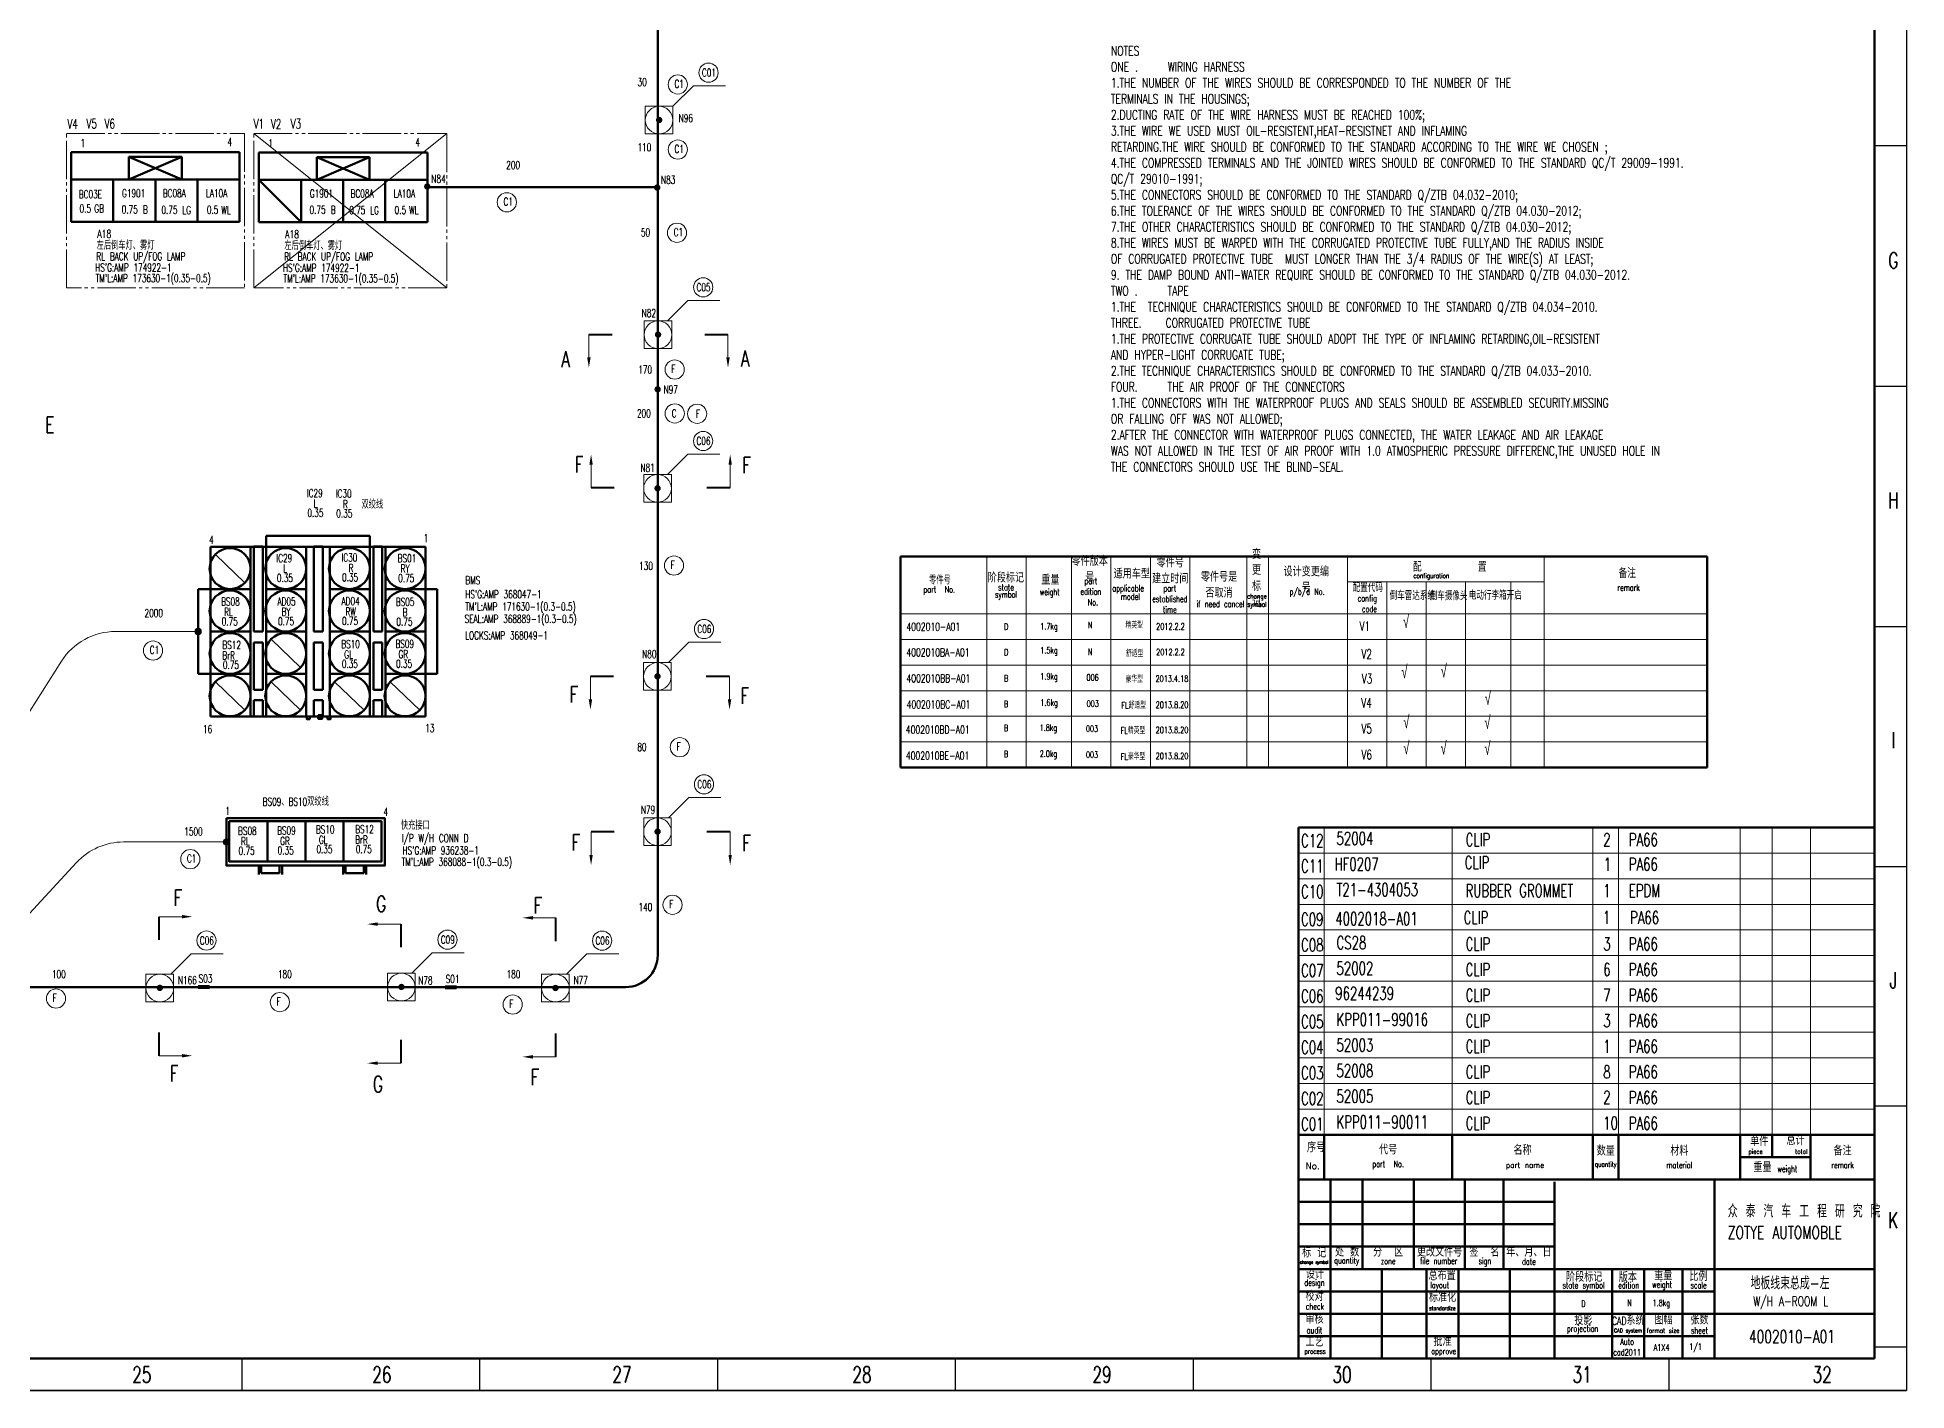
# Model space of a CAD drawing. Header units: millimetres. Extents: x 1671 to 4049, y 27 to 868.
# Drawn here: x 3465 to 4049, y 27 to 450 of the extents above; entities that cross this region are included whole.
import ezdxf
from ezdxf.enums import TextEntityAlignment as Align

# ---------------------------------------------------------------- set-up
doc = ezdxf.new("R2010")
doc.units = ezdxf.units.MM
doc.linetypes.add('PHANTOM', pattern=[17, 12, -1, 1, -1, 1, -1])
for name, color, linetype, lineweight in [('0Filament', 7, 'Continuous', 20), ('1CENTER', 1, 'Continuous', 20), ('2FRAME', 2, 'Continuous', 70), ('4CONTOUR', 4, 'Continuous', 50), ('5PHANTOM', 6, 'PHANTOM', 20)]:
    doc.layers.add(name, color=color, linetype=linetype, lineweight=lineweight)
doc.layers.add('2FRAM', color=2, linetype='Continuous')
doc.styles.add('HZ', font='TXT', dxfattribs={"width": 0.7, "height": 4, "bigfont": 'HZTXT'})
doc.styles.add('样式 1', font='txt.shx', dxfattribs={"width": 0.7})

msp = doc.modelspace()

# ---------------------------------------------------------------- hatches: boundary and pattern name
at = {"layer": '0Filament'}
h = msp.add_hatch(color=256, dxfattribs=at)
edge = h.paths.add_edge_path()
edge.add_arc((3659.064, 423.752), 1, 90, 450)
h = msp.add_hatch(color=256, dxfattribs=at)
edge = h.paths.add_edge_path()
edge.add_arc((3586.607, 402.958), 1, 0, 360)
h = msp.add_hatch(color=256, dxfattribs=at)
edge = h.paths.add_edge_path()
edge.add_arc((3658.45, 402.633), 1, 0, 360)
h = msp.add_hatch(color=256, dxfattribs=at)
edge = h.paths.add_edge_path()
edge.add_arc((3658.721, 356.668), 1, 90, 450)
h = msp.add_hatch(color=256, dxfattribs=at)
edge = h.paths.add_edge_path()
edge.add_arc((3658.58, 339.564), 1, 90, 450)
h = msp.add_hatch(color=256, dxfattribs=at)
edge = h.paths.add_edge_path()
edge.add_arc((3658.561, 308.645), 1, 90, 450)
h = msp.add_hatch(color=256, dxfattribs=at)
edge = h.paths.add_edge_path()
edge.add_arc((3515.017, 263.87), 1, 0, 360)
h = msp.add_hatch(color=256, dxfattribs=at)
edge = h.paths.add_edge_path()
edge.add_arc((3658.535, 249.855), 1, 90, 450)
h = msp.add_hatch(color=256, dxfattribs=at)
edge = h.paths.add_edge_path()
edge.add_arc((3523.869, 198.087), 1, 0, 360)
h = msp.add_hatch(color=256, dxfattribs=at)
edge = h.paths.add_edge_path()
edge.add_arc((3658.559, 201.315), 1, 90, 450)
h = msp.add_hatch(color=256, dxfattribs=at)
edge = h.paths.add_edge_path()
edge.add_arc((3503.063, 152.482), 1, 90, 450)
for points in [[(3514.947, 153.428), (3518.636, 153.428), (3518.636, 152.119), (3514.947, 152.119)], [(3592.152, 153.297), (3595.841, 153.297), (3595.841, 151.989), (3592.152, 151.989)]]:
    msp.add_hatch(color=256, dxfattribs=at).paths.add_polyline_path(points)
h = msp.add_hatch(color=256, dxfattribs=at)
edge = h.paths.add_edge_path()
edge.add_arc((3578.549, 152.762), 1, 90, 450)
h = msp.add_hatch(color=256, dxfattribs=at)
edge = h.paths.add_edge_path()
edge.add_arc((3626.675, 152.448), 1, 90, 450)

# ---------------------------------------------------------------- linework, layer by layer
for p, q in [((4048.815, 867.589), (4048.815, 26.589)), ((4038.823, 415.794), (4048.725, 415.794)), ((4038.797, 340.552), (4048.781, 340.552)), ((4038.823, 265.413), (4048.725, 265.413)), ((4038.824, 190.384), (4048.727, 190.384)), ((4038.823, 115.571), (4048.725, 115.571)), ((3528.627, 36.589), (3528.627, 26.589)), ((3602.94, 36.589), (3602.94, 26.589)), ((3677.252, 36.589), (3677.252, 26.589)), ((3751.565, 36.589), (3751.565, 26.589)), ((3825.877, 36.589), (3825.877, 26.589)), ((3900.19, 36.589), (3900.19, 26.589)), ((3974.502, 36.589), (3974.502, 26.589)), ((4038.815, 40.329), (4048.799, 40.329)), ((1670.815, 26.589), (4048.815, 26.589)), ((4048.815, 26.589), (2859.815, 26.589))]:
    msp.add_line(p, q)
for p, q in [((3663.37, 428.031), (3669.755, 434.416)), ((3669.755, 434.416), (3679.755, 434.416)), ((3654.73, 419.391), (3654.73, 428.031)), ((3654.73, 428.031), (3663.37, 428.031)), ((3663.37, 428.031), (3663.37, 419.391)), ((3663.37, 419.391), (3654.73, 419.391)), ((3661.685, 360.947), (3668.07, 367.331)), ((3668.07, 367.331), (3678.07, 367.331)), ((3637.102, 349.567), (3637.102, 356.722)), ((3654.387, 352.307), (3654.387, 360.947)), ((3654.387, 360.947), (3663.027, 360.947)), ((3663.027, 360.947), (3663.027, 352.307)), ((3680.566, 349.567), (3680.566, 356.722)), ((3663.027, 352.307), (3654.387, 352.307)), ((3637.793, 315.979), (3637.793, 308.824)), ((3661.67, 312.924), (3668.054, 319.308)), ((3668.054, 319.308), (3678.054, 319.308)), ((3681.256, 315.979), (3681.256, 308.824)), ((3654.227, 304.284), (3654.227, 312.924)), ((3654.227, 312.924), (3662.867, 312.924)), ((3662.867, 312.924), (3662.867, 304.284)), ((3662.867, 304.284), (3654.227, 304.284)), ((3761.443, 287.361), (3761.443, 221.363)), ((3773.74, 287.361), (3773.74, 221.363)), ((3787.936, 287.361), (3787.936, 221.363)), ((3800.234, 287.361), (3800.234, 221.363)), ((3812.531, 287.361), (3812.531, 221.363)), ((3824.828, 287.361), (3824.828, 221.363)), ((3842.654, 287.361), (3842.654, 221.363)), ((3849.423, 287.361), (3849.423, 221.363)), ((3874.138, 287.361), (3874.138, 221.363)), ((3935.566, 287.361), (3935.566, 221.363)), ((3874.138, 279.361), (3935.566, 279.361)), ((3886.376, 279.361), (3886.376, 221.363)), ((3898.674, 279.361), (3898.674, 221.363)), ((3910.971, 279.361), (3910.971, 221.363)), ((3925.124, 279.361), (3925.124, 221.363)), ((3734.428, 269.361), (3986.468, 269.361)), ((3661.931, 254.134), (3668.316, 260.518)), ((3668.316, 260.518), (3678.316, 260.518)), ((3734.428, 261.362), (3986.468, 261.362)), ((3654.201, 245.494), (3654.201, 254.134)), ((3654.201, 254.134), (3662.841, 254.134)), ((3662.841, 254.134), (3662.841, 245.494)), ((3734.428, 253.363), (3986.468, 253.363)), ((3637.591, 242.696), (3637.591, 249.85)), ((3662.841, 245.494), (3654.201, 245.494)), ((3681.055, 242.696), (3681.055, 249.85)), ((3734.428, 245.363), (3986.468, 245.363)), ((3734.428, 237.363), (3986.468, 237.363)), ((3734.428, 229.363), (3986.468, 229.363)), ((3661.95, 205.594), (3668.335, 211.978)), ((3668.335, 211.978), (3678.335, 211.978)), ((3654.225, 196.954), (3654.225, 205.594)), ((3654.225, 205.594), (3662.865, 205.594)), ((3662.865, 205.594), (3662.865, 196.954)), ((3637.788, 194.057), (3637.788, 201.212)), ((3681.251, 194.057), (3681.251, 201.212)), ((3866.815, 106.589), (3866.815, 202.589)), ((3906.815, 106.589), (3906.815, 202.589)), ((3950.815, 106.589), (3950.815, 202.589)), ((3958.815, 106.589), (3958.815, 202.589)), ((3996.815, 106.589), (3996.815, 202.589)), ((4006.815, 106.589), (4006.815, 202.589)), ((4018.815, 106.589), (4018.815, 202.589)), ((3662.865, 196.954), (3654.225, 196.954)), ((3858.815, 194.589), (4038.815, 194.589)), ((3858.815, 186.589), (4038.815, 186.589)), ((3858.815, 178.589), (4038.815, 178.589)), ((3509.962, 174.731), (3502.807, 174.731)), ((3571.16, 172.407), (3578.315, 172.407)), ((3619.636, 174.378), (3626.791, 174.378)), ((3858.815, 170.589), (4038.815, 170.589)), ((3506.496, 156.76), (3512.88, 163.145)), ((3512.88, 163.145), (3522.88, 163.145)), ((3581.786, 157.041), (3588.171, 163.426)), ((3588.171, 163.426), (3598.171, 163.426)), ((3630.108, 156.727), (3636.492, 163.111)), ((3636.492, 163.111), (3646.492, 163.111)), ((3858.815, 162.589), (4038.815, 162.589)), ((3498.729, 148.12), (3498.729, 156.76)), ((3498.729, 156.76), (3507.369, 156.76)), ((3507.369, 156.76), (3507.369, 148.12)), ((3574.216, 148.401), (3574.216, 157.041)), ((3574.216, 157.041), (3582.856, 157.041)), ((3582.856, 157.041), (3582.856, 148.401)), ((3622.341, 148.087), (3622.341, 156.727)), ((3622.341, 156.727), (3630.981, 156.727)), ((3630.981, 156.727), (3630.981, 148.087)), ((3858.815, 154.589), (4038.815, 154.589)), ((3507.369, 148.12), (3498.729, 148.12)), ((3582.856, 148.401), (3574.216, 148.401)), ((3630.981, 148.087), (3622.341, 148.087)), ((3858.815, 146.589), (4038.815, 146.589)), ((3858.815, 138.589), (4038.815, 138.589)), ((3509.962, 131.267), (3502.807, 131.267)), ((3571.16, 128.943), (3578.315, 128.943)), ((3619.636, 130.914), (3626.791, 130.914)), ((3858.815, 130.589), (4038.815, 130.589)), ((3858.815, 122.589), (4038.815, 122.589)), ((3858.815, 114.589), (4038.815, 114.589))]:
    msp.add_line(p, q, dxfattribs=at)
at = {"layer": '0Filament', "lineweight": 40}
for p, q in [((3637.102, 356.722), (3644.356, 356.722)), ((3673.312, 356.722), (3680.566, 356.722)), ((3645.047, 308.824), (3637.793, 308.824)), ((3681.256, 308.824), (3674.003, 308.824)), ((3644.845, 249.85), (3637.591, 249.85)), ((3681.055, 249.85), (3673.801, 249.85)), ((3645.042, 201.212), (3637.788, 201.212)), ((3681.251, 201.212), (3673.998, 201.212)), ((3502.807, 167.477), (3502.807, 174.731)), ((3578.315, 172.407), (3578.315, 165.153)), ((3626.791, 167.124), (3626.791, 174.378)), ((3502.807, 131.267), (3502.807, 138.521)), ((3578.315, 136.197), (3578.315, 128.943)), ((3626.791, 130.914), (3626.791, 138.168))]:
    msp.add_line(p, q, dxfattribs=at)
at = {"layer": '0Filament'}
for centre, radius in [((3674.502, 438.535), 3), ((3664.876, 434.85), 3), ((3659.05, 423.711), 4.32), ((3664.876, 414.506), 3), ((3611.466, 398.035), 3), ((3664.633, 388.496), 3), ((3672.818, 371.45), 3), ((3658.707, 356.627), 4.32), ((3663.922, 345.756), 3), ((3663.93, 332.036), 3), ((3670.921, 331.929), 3), ((3672.802, 323.427), 3), ((3658.547, 308.604), 4.32), ((3663.693, 284.481), 3), ((3515.017, 263.87), 1), ((3515.017, 263.87), 1), ((3673.064, 264.637), 3), ((3500.936, 257.903), 3), ((3658.521, 249.814), 4.32), ((3665.51, 227.701), 3), ((3673.083, 216.097), 3), ((3658.545, 201.274), 4.32), ((3523.869, 198.087), 1), ((3523.869, 198.087), 1), ((3512.564, 192.709), 3), ((3663.256, 178.438), 3), ((3517.628, 167.264), 3), ((3592.919, 167.545), 3), ((3641.24, 167.23), 3), ((3470.608, 149.153), 3), ((3503.049, 152.44), 4.32), ((3578.536, 152.721), 4.32), ((3626.661, 152.407), 4.32), ((3540.554, 148.025), 3), ((3613.309, 147.263), 3)]:
    msp.add_circle(centre, radius, dxfattribs=at)
for points in [[(3636.563, 349.567), (3637.642, 349.567), (3637.102, 346.33)], [(3680.026, 349.567), (3681.105, 349.567), (3680.566, 346.33)], [(3638.332, 315.979), (3637.253, 315.979), (3637.793, 319.216)], [(3681.796, 315.979), (3680.717, 315.979), (3681.256, 319.216)], [(3638.131, 242.696), (3637.052, 242.696), (3637.591, 239.459)], [(3681.594, 242.696), (3680.515, 242.696), (3681.055, 239.459)], [(3638.328, 194.057), (3637.248, 194.057), (3637.788, 190.82)], [(3681.791, 194.057), (3680.712, 194.057), (3681.251, 190.82)], [(3509.962, 174.191), (3509.962, 175.27), (3513.199, 174.731)], [(3571.16, 172.946), (3571.16, 171.867), (3567.923, 172.407)], [(3619.636, 173.838), (3619.636, 174.917), (3616.399, 174.378)], [(3509.962, 130.728), (3509.962, 131.807), (3513.199, 131.267)], [(3571.16, 129.483), (3571.16, 128.404), (3567.923, 128.943)], [(3619.636, 130.375), (3619.636, 131.454), (3616.399, 130.914)]]:
    msp.add_solid(points, dxfattribs=at)
at = {"layer": '2FRAM', "lineweight": 70}
msp.add_line((4038.815, 857.589), (4038.815, 36.589), dxfattribs=at)
at = {"layer": '2FRAM', "color": 2, "linetype": 'ByBlock', "lineweight": 50}
for p, q in [((3858.815, 106.589), (4038.815, 106.589)), ((3858.815, 92.589), (3858.815, 106.589)), ((3996.815, 99.589), (4018.815, 99.589)), ((3868.815, 92.589), (3868.815, 64.589)), ((3878.815, 92.589), (3878.815, 64.589)), ((3894.815, 92.589), (3894.815, 64.589)), ((3910.815, 92.589), (3910.815, 64.589)), ((3922.815, 92.589), (3922.815, 64.589)), ((3938.815, 91.831), (3938.815, 36.589)), ((3988.815, 92.589), (3988.815, 36.589)), ((3858.815, 85.589), (3938.815, 85.589)), ((3858.815, 78.589), (3938.815, 78.589)), ((3858.815, 71.589), (3938.815, 71.589)), ((3858.815, 64.589), (3988.815, 64.589)), ((3868.815, 64.589), (3868.815, 36.589)), ((3884.815, 64.589), (3884.815, 36.589)), ((3898.815, 64.589), (3898.815, 36.589)), ((3908.815, 64.589), (3908.815, 36.589)), ((3924.815, 64.589), (3924.815, 36.589)), ((3956.815, 36.589), (3956.815, 64.589)), ((3978.815, 64.589), (3978.815, 36.589)), ((3988.815, 64.589), (4038.815, 64.589)), ((3858.815, 57.589), (3938.815, 57.589)), ((3858.815, 50.589), (3938.815, 50.589)), ((3858.815, 43.589), (3938.815, 43.589)), ((4038.815, 36.589), (1695.815, 36.589))]:
    msp.add_line(p, q, dxfattribs=at)
at = {"layer": '2FRAM'}
msp.add_line((4038.815, 92.589), (3858.815, 92.589), dxfattribs=at)
at = {"layer": '2FRAM', "color": 2, "linetype": 'ByBlock', "lineweight": 70}
for p, q in [((4038.815, 92.589), (3858.815, 92.589)), ((3858.815, 92.589), (3858.815, 36.589))]:
    msp.add_line(p, q, dxfattribs=at)
at = {"layer": '2FRAM', "linetype": 'ByBlock', "lineweight": 50}
for p, q in [((3966.815, 64.589), (3966.815, 36.589)), ((3938.815, 57.589), (3988.815, 57.589)), ((3938.815, 50.589), (4038.815, 50.589)), ((3938.815, 43.589), (3988.815, 43.589))]:
    msp.add_line(p, q, dxfattribs=at)
at = {"layer": '2FRAME'}
for p, q in [((3734.428, 287.361), (3734.428, 221.363)), ((3734.428, 287.361), (3986.468, 287.361)), ((3986.468, 287.361), (3986.468, 221.363)), ((3734.428, 221.363), (3986.468, 221.363)), ((3858.815, 202.589), (3858.815, 127.589)), ((3858.815, 202.589), (4038.815, 202.589)), ((3858.815, 120.589), (3858.815, 127.589)), ((3858.815, 92.589), (3858.815, 120.589)), ((3858.815, 120.589), (3858.815, 113.589)), ((3858.815, 106.589), (3858.815, 113.589)), ((3866.815, 106.589), (3866.815, 92.589)), ((3906.815, 92.589), (3906.815, 106.589)), ((3950.815, 92.589), (3950.815, 106.589)), ((3958.815, 92.589), (3958.815, 106.589)), ((3996.815, 92.589), (3996.815, 106.589)), ((4006.815, 99.589), (4006.815, 106.589)), ((4018.815, 92.589), (4018.815, 106.589))]:
    msp.add_line(p, q, dxfattribs=at)
at = {"layer": '4CONTOUR'}
for p, q in [((3658.605, 162.713), (3658.605, 778.28)), ((3475.347, 391.956), (3475.347, 413.669)), ((3527.963, 413.669), (3475.347, 413.669)), ((3509.914, 412.264), (3493.396, 405.11)), ((3493.396, 412.264), (3509.914, 405.11)), ((3493.396, 405.11), (3493.396, 412.264)), ((3493.396, 412.264), (3493.396, 405.11)), ((3509.914, 412.264), (3493.396, 412.264)), ((3509.914, 405.11), (3509.914, 412.264)), ((3527.963, 391.956), (3527.963, 413.669)), ((3534.023, 391.863), (3534.023, 413.576)), ((3586.639, 413.576), (3534.023, 413.576)), ((3568.589, 412.171), (3552.072, 405.017)), ((3552.072, 412.171), (3568.589, 405.017)), ((3552.072, 405.017), (3552.072, 412.171)), ((3552.072, 412.171), (3552.072, 405.017)), ((3568.589, 412.171), (3552.072, 412.171)), ((3568.589, 405.017), (3568.589, 412.171)), ((3586.639, 391.863), (3586.639, 413.576)), ((3488.501, 405.11), (3475.347, 405.11)), ((3488.501, 391.956), (3488.501, 405.11)), ((3501.655, 405.11), (3488.501, 405.11)), ((3488.501, 391.956), (3488.501, 405.11)), ((3493.396, 405.11), (3509.914, 405.11)), ((3501.655, 391.956), (3501.655, 405.11)), ((3514.809, 405.11), (3501.655, 405.11)), ((3501.655, 391.956), (3501.655, 405.11)), ((3514.809, 391.956), (3514.809, 405.11)), ((3527.963, 405.11), (3514.809, 405.11)), ((3514.809, 391.956), (3514.809, 405.11)), ((3547.177, 405.017), (3534.023, 405.017)), ((3534.023, 405.017), (3547.177, 391.863)), ((3547.177, 391.863), (3547.177, 405.017)), ((3560.331, 405.017), (3547.177, 405.017)), ((3547.177, 391.863), (3547.177, 405.017)), ((3552.072, 405.017), (3568.589, 405.017)), ((3560.331, 391.863), (3560.331, 405.017)), ((3573.485, 405.017), (3560.331, 405.017)), ((3560.331, 391.863), (3560.331, 405.017)), ((3573.485, 391.863), (3573.485, 405.017)), ((3586.639, 405.017), (3573.485, 405.017)), ((3573.485, 391.863), (3573.485, 405.017)), ((3658.605, 402.719), (3586.639, 402.719)), ((3488.501, 391.956), (3475.347, 391.956)), ((3501.655, 391.956), (3488.501, 391.956)), ((3514.809, 391.956), (3501.655, 391.956)), ((3527.963, 391.956), (3514.809, 391.956)), ((3547.177, 391.863), (3534.023, 391.863)), ((3560.331, 391.863), (3547.177, 391.863)), ((3573.485, 391.863), (3560.331, 391.863)), ((3586.639, 391.863), (3573.485, 391.863)), ((3536.278, 293.772), (3568.679, 293.772)), ((3536.278, 290.371), (3536.278, 293.772)), ((3568.679, 293.772), (3568.679, 290.371)), ((3518.92, 290.371), (3531.4, 290.371)), ((3518.92, 237.331), (3518.92, 290.371)), ((3518.92, 290.371), (3586.057, 290.371)), ((3531.4, 290.371), (3531.4, 237.331)), ((3532.456, 290.405), (3532.456, 263.847)), ((3535.186, 290.405), (3532.456, 290.405)), ((3535.186, 263.847), (3535.186, 290.405)), ((3536.311, 290.371), (3548.791, 290.371)), ((3536.311, 237.331), (3536.311, 290.371)), ((3548.791, 290.371), (3548.791, 237.331)), ((3551.205, 290.405), (3551.205, 263.847)), ((3553.935, 290.405), (3551.205, 290.405)), ((3553.935, 263.847), (3553.935, 290.405)), ((3556.186, 290.371), (3568.666, 290.371)), ((3556.186, 237.331), (3556.186, 290.371)), ((3568.666, 290.371), (3568.666, 237.331)), ((3569.772, 290.405), (3569.772, 263.847)), ((3572.502, 290.405), (3569.772, 290.405)), ((3572.502, 263.847), (3572.502, 290.405)), ((3573.577, 290.371), (3586.057, 290.371)), ((3573.577, 237.331), (3573.577, 290.371)), ((3586.057, 290.371), (3586.057, 237.331)), ((3515.017, 277.149), (3515.017, 250.591)), ((3518.92, 277.149), (3515.017, 277.149)), ((3518.92, 277.111), (3531.4, 277.111)), ((3536.311, 277.111), (3548.791, 277.111)), ((3556.186, 277.111), (3568.666, 277.111)), ((3573.577, 277.111), (3586.057, 277.111)), ((3586.057, 277.149), (3589.733, 277.149)), ((3589.733, 277.149), (3589.733, 250.591)), ((3518.92, 263.851), (3531.4, 263.851)), ((3532.456, 263.847), (3535.186, 263.847)), ((3536.311, 263.851), (3548.791, 263.851)), ((3551.205, 263.847), (3553.935, 263.847)), ((3556.186, 263.851), (3568.666, 263.851)), ((3569.772, 263.847), (3572.502, 263.847)), ((3573.577, 263.851), (3586.057, 263.851)), ((3532.456, 260.391), (3535.186, 260.391)), ((3532.456, 260.391), (3532.456, 245.657)), ((3535.186, 245.657), (3535.186, 260.391)), ((3551.205, 260.391), (3551.205, 245.657)), ((3551.205, 260.391), (3553.935, 260.391)), ((3553.935, 245.657), (3553.935, 260.391)), ((3569.772, 260.391), (3572.502, 260.391)), ((3569.772, 260.391), (3569.772, 245.657)), ((3572.502, 245.657), (3572.502, 260.391)), ((3515.017, 250.591), (3518.92, 250.591)), ((3518.92, 250.591), (3531.4, 250.591)), ((3532.456, 245.657), (3535.186, 245.657)), ((3536.311, 250.591), (3548.791, 250.591)), ((3551.205, 245.657), (3553.935, 245.657)), ((3556.186, 250.591), (3568.666, 250.591)), ((3569.772, 245.657), (3572.502, 245.657)), ((3573.577, 250.591), (3586.057, 250.591)), ((3589.733, 250.591), (3586.057, 250.591)), ((3535.186, 242.382), (3532.456, 242.382)), ((3532.456, 242.382), (3532.456, 237.289)), ((3535.186, 237.289), (3535.186, 242.382)), ((3551.205, 242.382), (3551.205, 237.289)), ((3553.935, 242.382), (3551.205, 242.382)), ((3553.935, 237.289), (3553.935, 242.382)), ((3572.502, 242.382), (3569.772, 242.382)), ((3569.772, 242.382), (3569.772, 237.289)), ((3572.502, 237.289), (3572.502, 242.382)), ((3531.4, 237.331), (3518.92, 237.331)), ((3518.92, 237.331), (3586.057, 237.331)), ((3532.456, 237.289), (3535.186, 237.289)), ((3548.791, 237.331), (3536.311, 237.331)), ((3568.666, 237.331), (3556.186, 237.331)), ((3569.772, 237.289), (3572.502, 237.289)), ((3586.057, 237.331), (3573.577, 237.331)), ((3536.649, 204.569), (3536.649, 191.959)), ((3560.415, 204.569), (3560.415, 191.959)), ((3534.029, 187.892), (3534.029, 190.685)), ((3534.73, 190.656), (3534.73, 188.325)), ((3534.73, 188.325), (3540.485, 188.325)), ((3540.485, 188.325), (3540.485, 190.724)), ((3541.256, 190.685), (3541.256, 187.892)), ((3560.341, 187.892), (3560.341, 190.685)), ((3561.041, 190.656), (3561.041, 188.325)), ((3561.041, 188.325), (3566.796, 188.325)), ((3566.796, 188.325), (3566.796, 190.724)), ((3567.567, 190.685), (3567.567, 187.892)), ((2521.255, 152.713), (3648.605, 152.713))]:
    msp.add_line(p, q, dxfattribs=at)
for points in [[(3548.96, 237.337), (3549.914, 237.337), (3549.914, 236.476), (3548.96, 236.476)], [(3552.542, 237.678), (3553.824, 237.678), (3553.824, 236.947), (3552.542, 236.947)], [(3552.542, 237.321), (3553.824, 237.321), (3553.824, 236.59), (3552.542, 236.59)], [(3555.465, 237.337), (3556.419, 237.337), (3556.419, 236.476), (3555.465, 236.476)], [(3523.869, 205.477), (3573.367, 205.477), (3573.367, 190.696), (3523.869, 190.696)], [(3524.766, 204.569), (3548.532, 204.569), (3548.532, 191.959), (3524.766, 191.959)], [(3548.532, 204.569), (3572.298, 204.569), (3572.298, 191.959), (3548.532, 191.959)]]:
    msp.add_lwpolyline(points, close=True, dxfattribs=at)
for centre in [(3525.013, 283.527), (3542.404, 283.527), (3562.279, 283.527), (3579.67, 283.527), (3525.013, 270.267), (3542.404, 270.267), (3562.279, 270.267), (3579.67, 270.267), (3525.013, 257.007), (3542.404, 257.007), (3562.279, 257.007), (3579.67, 257.007), (3525.013, 243.747), (3542.404, 243.747), (3562.279, 243.747), (3579.67, 243.747)]:
    msp.add_circle(centre, 6.392, dxfattribs=at)
msp.add_arc((3648.605, 162.713), 10, 270, 0, dxfattribs=at)
at = {"layer": '5PHANTOM', "color": 1, "linetype": 'ByBlock'}
for p, q in [((3532.42, 419.478), (3592.694, 371.276)), ((3532.42, 371.276), (3592.694, 419.478))]:
    msp.add_line(p, q, dxfattribs=at)
at = {"layer": '5PHANTOM', "color": 4, "linetype": 'ByBlock'}
for p, q in [((3520.405, 287.957), (3529.621, 279.097)), ((3489.22, 263.87), (3515.017, 263.87)), ((3537.795, 261.437), (3547.012, 252.577)), ((3441.027, 205.274), (3472.335, 254.589)), ((3520.405, 248.177), (3529.621, 239.317)), ((3537.795, 248.177), (3547.012, 239.317)), ((3557.67, 248.177), (3566.887, 239.317)), ((3575.061, 248.177), (3584.278, 239.317)), ((3523.869, 198.087), (3491.745, 198.087)), ((3441.027, 152.713), (3477.064, 191.668))]:
    msp.add_line(p, q, dxfattribs=at)
at = {"layer": '5PHANTOM'}
for points in [[(3473.909, 419.566), (3529.555, 419.566), (3529.555, 371.276), (3473.909, 371.276)], [(3532.42, 419.478), (3592.694, 419.478), (3592.694, 371.276), (3532.42, 371.276)]]:
    msp.add_lwpolyline(points, close=True, dxfattribs=at)
at = {"layer": '5PHANTOM', "color": 4, "linetype": 'ByBlock'}
for centre, end in [((3489.22, 243.87), 147.589562), ((3491.745, 178.087), 137.228371)]:
    msp.add_arc(centre, 20, 90, end, dxfattribs=at)

# ---------------------------------------------------------------- texts
at = {"style": 'HZ', "width": 0.7}
for s, height, p in [('单件', 3, (3999.958, 103.061)), ('总计', 3, (4011.27, 103.287)), ('序号', 3, (3861.476, 101.133)), ('piece', 1.5, (3999.387, 100.559)), ('     total', 1.5, (4008.254, 100.571))]:
    msp.add_text(s, height=height, dxfattribs=at).set_placement(p)
at = {"style": 'HZ'}
for s, insert, char_height, width, attachment_point in [('G', (4044.684, 379.863), 5, 50, 5), ('H', (4044.684, 304.863), 5, 50, 5), ('I', (4044.684, 229.863), 5, 50, 5), ('J', (4044.684, 154.863), 5, 50, 5), ('代号\\P{\\H0.6667x;part  No.}', (3886.815, 99.589), 3, 44, 5), ('名称', (3928.815, 101.799), 3, 8, 5), ('数量\\P{\\H0.5x;quantity}', (3954.815, 99.589), 3, 8, 5), ('材料\\P{\\H0.6667x;material}', (3977.815, 99.589), 3, 38, 5), ('备注\\P{\\H0.6667x;remark}', (4028.815, 99.589), 3, 20, 5), ('重量 {\\H0.6667x;weight}', (4007.815, 96.089), 3, 38, 5), ('K', (4044.684, 79.863), 5, 50, 5), ('{\\C7;标 记}', (3863.701, 69.734), 3, 10, 5), ('处 数', (3873.995, 69.982), 3, 10, 5), ('分  区', (3886.815, 69.972), 3, 16, 5), ('更改文件号', (3902.905, 69.982), 3, 16, 5), ('签  名', (3916.905, 69.982), 3, 12, 5), ('年、月、日', (3930.815, 69.972), 3, 16, 5), ('{\\C7;change symbol}', (3863.701, 66.594), 1, 10, 5), ('设计', (3863.945, 63.032), 3, 10, 5), ('{\\C7;quantity}', (3873.872, 66.942), 1.8, 10, 5), ('{\\C7;zone}', (3886.828, 67.079), 2, 16, 5), ('{\\C7;file number}', (3902.626, 67.156), 2, 16, 5), ('总布置', (3903.694, 62.55), 3, 10, 5), ('{\\C7;sign}', (3917.058, 66.771), 2, 12, 5), ('{\\C7;date}', (3930.815, 66.901), 2, 16, 5), ('{\\C7;重量}', (3972.794, 62.696), 3, 11.575, 5), ('{\\C7;design}', (3863.815, 60.006), 2, 10, 5), ('{\\C7;layout}', (3899.977, 60.573), 2, 10, 1), ('{\\C7;state symbol}', (3947.884, 59.197), 2, 18, 5), ('阶段标记', (3948.07, 62.134), 3, 26, 5), ('{\\C7;edition}', (3961.972, 59.516), 2, 10, 5), ('版本', (3961.73, 60.536), 3, 9.7219, 8), ('{\\C7;weight}', (3969.298, 60.768), 2, 11.6956, 1), ('{\\C7;scale}', (3983.815, 59.552), 2, 10, 5), ('比例', (3983.767, 62.334), 3, 12, 5), ('{\\C7;check}', (3863.929, 52.914), 2, 10, 5), ('校对', (3863.815, 56.138), 3, 10, 5), ('{\\C7;standardize}', (3903.781, 52.337), 1.25, 10, 5), ('标准化', (3903.815, 55.811), 3, 10, 5), ('审核', (3863.815, 49.023), 3, 10, 5), ('{\\C7;projection}', (3947.587, 45.678), 2, 18.4458, 5), ('{\\C7;投影}', (3947.815, 48.622), 3, 18, 5), ('{\\C7;CAD\\H1.2x;系统}', (3961.86, 48.623), 2.5, 9.9289, 5), ('图幅', (3972.876, 48.775), 3, 12, 5), ('{\\C7;张数}', (3984.097, 48.77), 3, 10.2521, 5), ('{\\C7;audit}', (3863.815, 45.434), 2, 10, 5), ('工艺', (3863.815, 41.897), 3, 10, 5), ('批准', (3903.815, 41.957), 3, 10, 5), ('{\\C7;CAD system}', (3961.774, 45.177), 1.25, 9.2394, 5), ('{\\C7;format size}', (3967.612, 46.104), 1.5, 12, 1), ('{\\C7;sheet}', (3984.097, 45.393), 2, 10.4886, 5), ('25', (3497.432, 31.589), 5, 50, 5), ('26', (3572.432, 31.589), 5, 50, 5), ('27', (3647.432, 31.589), 5, 50, 5), ('28', (3722.432, 31.589), 5, 50, 5), ('29', (3797.432, 31.589), 5, 50, 5), ('30', (3872.432, 31.589), 5, 50, 5), ('31', (3947.432, 31.589), 5, 50, 5), ('32', (4022.432, 31.589), 5, 50, 5)]:
    msp.add_mtext(s, dxfattribs=dict(at, insert=insert, char_height=char_height, width=width, attachment_point=attachment_point))
for s, insert, char_height, width, attachment_point in [('{\\Ftxt.shx,hztxt.shx;No.}', (3861.071, 97.859), 2, 6.9857, 1), ('{\\Ftxt.shx,hztxt.shx;part name}', (3929.599, 96.776), 1.64062, 30.3154, 5)]:
    msp.add_mtext(s, dxfattribs=dict(insert=insert, char_height=char_height, width=width, attachment_point=attachment_point))
at = {"color": 0, "lineweight": -2, "width": 10, "attachment_point": 5, "style": 'HZ'}
for s, insert, char_height in [('{\\C7;process}', (3863.989, 38.63), 1.5), ('{\\C7;approve}', (3904.183, 38.614), 1.8)]:
    msp.add_mtext(s, dxfattribs=dict(at, insert=insert, char_height=char_height))
at = {"layer": '0Filament', "style": 'HZ'}
for s, height, width, p in [('C01', 2.5, 0.67, (3672.427, 437.3)), ('30', 2.5, 0.67, (3652.303, 434.342)), ('C1', 2.5, 0.67, (3663.839, 433.8)), ('V4', 3, 0.67, (3474.188, 421.001)), ('V5', 3, 0.67, (3480.138, 421.111)), ('V6', 3, 0.67, (3485.785, 421.097)), ('V1', 3, 0.67, (3532.372, 421.082)), ('V2', 3, 0.67, (3537.743, 421.001)), ('V3', 3, 0.67, (3543.928, 421.071)), ('N96', 2.5, 0.67, (3665.178, 423.107)), ('1', 2.562, 0.618, (3478.323, 415.221)), ('4', 2.562, 0.618, (3524.239, 415.609)), ('1', 2.562, 0.618, (3536.999, 415.128)), ('4', 2.562, 0.618, (3582.914, 415.516)), ('110', 2.5, 0.67, (3652.303, 413.998)), ('C1', 2.5, 0.67, (3663.839, 413.456)), ('200', 2.5, 0.67, (3611.284, 408.39)), ('N84', 2.5, 0.67, (3587.905, 404.087)), ('N83', 2.5, 0.67, (3659.654, 403.79)), ('G1901', 2.5, 0.67, (3549.913, 399.511)), ('BC08A', 2.5, 0.67, (3562.661, 399.502)), ('LA10A', 2.5, 0.67, (3576.123, 399.485)), ('C1', 2.5, 0.67, (3610.429, 396.985)), ('0.75', 2.5, 0.67, (3549.82, 394.445)), ('B', 2.5, 0.67, (3556.478, 394.406)), ('0.75', 2.5, 0.67, (3562.226, 394.315)), ('LG', 2.5, 0.67, (3568.774, 394.256)), ('0.5', 2.5, 0.67, (3576.415, 394.356)), ('WL', 2.5, 0.67, (3580.95, 394.27)), ('左后倒车灯、雾灯', 2.5, 0.67, (3483.291, 383.252)), ('左后倒车灯、雾灯', 2.5, 0.67, (3541.967, 383.159)), ('50', 2.5, 0.67, (3653.35, 387.366)), ('C1', 2.5, 0.67, (3663.595, 387.446)), ("TM'L:AMP 173630-1(0.35-0.5)", 2.5, 0.67, (3483.008, 373.063)), ("HS'G:AMP 174922-1", 2.5, 0.67, (3482.851, 376.387)), ("TM'L:AMP 173630-1(0.35-0.5)", 2.5, 0.67, (3541.684, 372.97)), ("HS'G:AMP 174922-1", 2.5, 0.67, (3541.527, 376.294)), ('C05', 2.5, 0.67, (3670.742, 370.216)), ('N82', 2.5, 0.67, (3653.62, 362.165)), ('A', 5, 0.7, (3628.522, 346.531)), ('A', 5, 0.7, (3684.605, 346.732)), ('170', 2.5, 0.67, (3652.522, 344.491)), ('F', 2.5, 0.67, (3662.885, 344.706)), ('N97', 2.5, 0.67, (3660.476, 338.257)), ('200', 2.5, 0.67, (3652.139, 330.792)), ('C', 2.5, 0.67, (3662.991, 330.801)), ('F', 2.5, 0.67, (3670.526, 330.695)), ('E', 5, 0.7, (3467.262, 325.962)), ('C06', 2.5, 0.67, (3670.726, 322.193)), ('F', 5, 0.7, (3632.691, 313.582)), ('N81', 2.5, 0.67, (3653.233, 313.795)), ('F', 5, 0.7, (3685.063, 313.384)), ('130', 2.5, 0.67, (3652.807, 283.109)), ('F', 2.5, 0.67, (3662.655, 283.431)), ('零件号', 2.5, 0.67, (3743.391, 278.602)), ('配         置', 3, 0.67, (3894.61, 282.606)), ('备注', 3, 0.67, (3958.805, 280.611)), ('applicable', 2, 0.67, (3800.643, 276.414)), ('model', 2, 0.67, (3803.281, 273.752)), ('2000', 2.5, 0.67, (3498.277, 268.383)), ('C06', 2.5, 0.67, (3670.988, 263.403)), ('D', 2, 0.67, (3766.829, 264.392)), ('N', 2, 0.67, (3793.023, 264.871)), ('精英型', 2, 0.67, (3804.767, 264.849)), ('2012.2.2', 2, 0.67, (3814.35, 264.429)), ('V1', 3, 0.67, (3877.897, 264.029)), ('C1', 2.5, 0.67, (3499.899, 256.853)), ('N80', 2.5, 0.67, (3653.751, 255.571)), ('D', 2, 0.67, (3766.829, 256.392)), ('N', 2, 0.67, (3793.02, 256.516)), ('舒适型', 2, 0.67, (3804.928, 255.987)), ('2012.2.2', 2, 0.67, (3814.35, 256.43)), ('V2', 3, 0.67, (3878.499, 255.311)), ('F', 5, 0.7, (3631.1, 241.691)), ('F', 5, 0.7, (3684.465, 241.294)), ('B', 2, 0.67, (3766.842, 248.227)), ('006', 2, 0.67, (3792.565, 248.502)), ('豪华型', 2, 0.67, (3804.787, 247.946)), ('2013.4.18', 2, 0.67, (3814.17, 248.119)), ('V3', 3, 0.67, (3878.592, 247.619)), ('B', 2, 0.67, (3766.8, 240.189)), ('003', 2, 0.67, (3792.601, 240.337)), ('FL舒适型', 2, 0.67, (3803.492, 239.781)), ('2013.8.20', 2, 0.67, (3814.206, 239.953)), ('V4', 3, 0.67, (3878.413, 240.041)), ('B', 2, 0.67, (3766.8, 232.737)), ('003', 2, 0.67, (3792.379, 232.473)), ('FL精英型', 2, 0.67, (3803.271, 231.917)), ('2013.8.20', 2, 0.67, (3814.195, 232.09)), ('V5', 3, 0.67, (3878.489, 232.02)), ('80', 2.5, 0.67, (3652.246, 226.515)), ('F', 2.5, 0.67, (3664.473, 226.651)), ('B', 2, 0.67, (3766.8, 224.594)), ('003', 2, 0.67, (3792.383, 224.342)), ('FL豪华型', 2, 0.67, (3803.274, 223.786)), ('2013.8.20', 2, 0.67, (3814.198, 223.959)), ('V6', 3, 0.67, (3878.493, 223.889)), ('C06', 2.5, 0.67, (3671.007, 214.863)), ('1', 2.5, 0.67, (3523.553, 206.546)), ('4', 2.5, 0.67, (3572.899, 206.291)), ('快充接口', 2.5, 0.67, (3578.354, 201.962)), ('N79', 2.5, 0.67, (3653.365, 206.873)), ('1500', 2.5, 0.67, (3510.685, 200.105)), ('F', 5, 0.7, (3631.694, 195.381)), ('F', 5, 0.7, (3685.058, 195.183)), ('C12', 4, 0.67, (3859.624, 196.491)), ('52004', 4, 0.67, (3870.687, 197.189)), ('CLIP', 4, 0.67, (3911.021, 196.797)), ('2', 4, 0.67, (3954.016, 196.797)), ('PA66', 4, 0.67, (3962.016, 196.797)), ('C1', 2.5, 0.67, (3511.527, 191.66)), ("TM'L:AMP 368088-1(0.3-0.5)", 2.5, 0.67, (3578.595, 190.59)), ("HS'G:AMP 936238-1", 2.5, 0.67, (3578.866, 194.175)), ('HF0207', 4, 0.67, (3870.112, 189.176)), ('CLIP', 4, 0.67, (3910.76, 189.635)), ('1', 4, 0.67, (3954.166, 189.092)), ('PA66', 4, 0.67, (3962.016, 189.127)), ('C11', 4, 0.67, (3859.624, 188.554)), ('F', 5, 0.7, (3507.362, 178.105)), ('G', 5, 0.7, (3570.626, 176.221)), ('C10', 4, 0.67, (3859.624, 180.554)), ('T21-4304053 ', 4, 0.67, (3870.687, 181.189)), ('RUBBER GROMMET', 4, 0.67, (3911.021, 180.861)), ('1', 4, 0.67, (3954.016, 180.861)), ('EPDM', 4, 0.67, (3962.016, 180.861)), ('F', 5, 0.7, (3619.873, 175.704)), ('140', 2.5, 0.67, (3652.606, 176.492)), ('F', 2.5, 0.67, (3662.219, 177.388)), ('C09', 4, 0.67, (3859.617, 171.912)), ('4002018-A01', 4, 0.67, (3870.317, 172.107)), ('CLIP', 4, 0.67, (3910.422, 172.445)), ('1', 4, 0.67, (3953.895, 172.508)), ('PA66', 4, 0.67, (3962.416, 172.445)), ('C06', 2.5, 0.67, (3515.552, 166.029)), ('C09', 2.5, 0.67, (3590.843, 166.31)), ('C06', 2.5, 0.67, (3639.164, 165.996)), ('C08', 4, 0.67, (3859.624, 163.903)), ('CS28', 4, 0.67, (3870.687, 164.602)), ('CLIP', 4, 0.67, (3911.021, 164.209)), ('3', 4, 0.67, (3954.016, 164.209)), ('PA66', 4, 0.67, (3962.016, 164.209)), ('100', 2.5, 0.67, (3469.339, 155.499)), ('180', 2.5, 0.67, (3539.946, 155.487)), ('180', 2.5, 0.67, (3611.384, 155.487)), ('C07', 4, 0.67, (3859.624, 155.903)), ('52002', 4, 0.67, (3870.687, 156.602)), ('CLIP', 4, 0.67, (3911.021, 156.209)), ('6', 4, 0.67, (3954.016, 156.209)), ('PA66', 4, 0.67, (3962.016, 156.209)), ('N166', 2.5, 0.67, (3508.704, 153.622)), ('S03', 2.5, 0.67, (3515.161, 154.138)), ('N78', 2.5, 0.67, (3583.817, 153.569)), ('S01', 2.5, 0.67, (3592.366, 154.008)), ('N77', 2.5, 0.67, (3632.316, 153.588)), ('C06', 4, 0.67, (3859.624, 147.903)), ('96244239', 4, 0.67, (3870.278, 148.788)), ('CLIP', 4, 0.67, (3911.021, 148.209)), ('7', 4, 0.67, (3954.016, 148.209)), ('PA66', 4, 0.67, (3962.016, 148.209)), ('F', 2.5, 0.67, (3469.57, 148.103)), ('F', 2.5, 0.67, (3539.517, 146.976)), ('F', 2.5, 0.67, (3612.272, 146.214)), ('C05', 4, 0.67, (3859.624, 139.903)), ('KPP011-99016 ', 4, 0.67, (3870.687, 140.602)), ('CLIP', 4, 0.67, (3911.021, 140.209)), ('3', 4, 0.67, (3954.016, 140.209)), ('PA66', 4, 0.67, (3962.016, 140.209)), ('C04', 4, 0.67, (3859.624, 131.903)), ('52003', 4, 0.67, (3870.687, 132.602)), ('CLIP', 4, 0.67, (3911.021, 132.209)), ('1', 4, 0.67, (3954.016, 132.209)), ('PA66', 4, 0.67, (3962.016, 132.209)), ('52008', 4, 0.67, (3870.687, 124.602)), ('F', 5, 0.7, (3506.173, 123.244)), ('G', 5, 0.7, (3569.624, 119.864)), ('F', 5, 0.7, (3618.91, 122.08)), ('C03', 4, 0.67, (3859.624, 123.903)), ('CLIP', 4, 0.67, (3911.021, 124.209)), ('8', 4, 0.67, (3954.016, 124.209)), ('PA66', 4, 0.67, (3962.016, 124.209)), ('C02', 4, 0.67, (3859.624, 115.903)), ('52005', 4, 0.67, (3870.687, 116.602)), ('CLIP', 4, 0.67, (3911.021, 116.209)), ('2', 4, 0.67, (3954.016, 116.273)), ('PA66', 4, 0.67, (3962.016, 116.209)), ('C01', 4, 0.67, (3859.624, 107.903)), ('KPP011-90011', 4, 0.67, (3870.687, 108.538)), ('CLIP', 4, 0.67, (3911.021, 108.146)), ('10', 4, 0.67, (3954.016, 108.209)), ('PA66', 4, 0.67, (3962.016, 108.146)), ('D', 2, 0.67, (3947.153, 52.749)), ('N', 2, 0.67, (3961.52, 53.033))]:
    msp.add_text(s, height=height, dxfattribs=dict(at, width=width)).set_placement(p)
at = {"layer": '0Filament', "color": 3, "style": 'HZ', "width": 0.67}
for s, p in [('BC03E', (3477.753, 399.293)), ('0.5', (3477.988, 394.816)), ('GB', (3482.57, 394.815)), ('G1901', (3491.237, 399.604)), ('BC08A', (3503.986, 399.595)), ('LA10A', (3517.447, 399.578)), ('0.75', (3491.144, 394.538)), ('B', (3497.803, 394.499)), ('0.75', (3503.551, 394.408)), ('LG', (3510.098, 394.349)), ('0.5', (3517.739, 394.449)), ('WL', (3522.275, 394.363))]:
    msp.add_text(s, height=2.5, dxfattribs=at).set_placement(p)
at = {"layer": '0Filament', "style": 'HZ', "width": 0.67}
for p in [(3497.879, 380.949), (3556.555, 380.856)]:
    msp.add_text('RL BACK UP/FOG LAMP ', height=2.5, dxfattribs=at).set_placement(p, align=Align.MIDDLE)
at = {"layer": '0Filament', "color": 6, "style": 'HZ', "width": 0.67}
for s, p in [('IC29', (3548.997, 305.88)), ('L', (3551.135, 302.645)), ('IC30', (3558.021, 305.727)), ('R', (3560.274, 302.452)), ('双绞线', (3566.071, 302.292)), ('0.35', (3549.165, 299.678)), ('0.35', (3558.189, 299.525)), ('IC29', (3539.47, 285.548)), ('IC30', (3559.81, 285.742)), ('BS01', (3577.361, 285.501)), ('0.35', (3539.638, 279.346)), ('L', (3541.607, 282.312)), ('0.35', (3559.978, 279.539)), ('R', (3562.063, 282.467)), ('0.75', (3577.53, 279.299)), ('RY', (3578.301, 282.265)), ('AD05', (3539.806, 272.001)), ('AD04', (3559.813, 272.109)), ('BS08', (3522.206, 271.973)), ('RL', (3523.145, 268.737)), ('BY', (3541.093, 268.79)), ('RW', (3561.054, 268.825)), ('BS05', (3576.788, 271.882)), ('B', (3578.925, 268.646)), ('0.75', (3522.374, 265.771)), ('0.75', (3539.974, 265.799)), ('0.75', (3559.981, 265.907)), ('0.75', (3576.956, 265.68)), ('BrR', (3522.565, 255.17)), ('BS12', (3522.586, 258.406)), ('BS10', (3559.748, 258.693)), ('GL', (3560.687, 255.457)), ('BS09', (3576.676, 258.756)), ('GR', (3577.615, 255.52)), ('0.75', (3522.754, 252.204)), ('0.35', (3559.916, 252.491)), ('0.35', (3576.844, 252.554)), ('BS09、BS10双绞线', (3535.191, 209.422)), ('BS08', (3527.494, 200.284)), ('RL', (3528.434, 197.048)), ('BS09', (3539.696, 200.385)), ('GR', (3540.636, 197.149)), ('BS10', (3551.812, 200.753)), ('GL', (3552.752, 197.517)), ('BrR', (3564.079, 197.565)), ('BS12', (3564.099, 200.801)), ('0.75', (3527.662, 194.082)), ('0.35', (3539.864, 194.183)), ('0.35', (3551.98, 194.551)), ('0.75', (3564.267, 194.599))]:
    msp.add_text(s, height=2.5, dxfattribs=at).set_placement(p)
at = {"layer": '0Filament', "style": 'HZ', "width": 0.67}
for p in [(3892.431, 263.798), (3891.939, 248.052), (3904.206, 248.308), (3917.989, 239.755), (3892.528, 232.41), (3917.853, 232.274), (3892.531, 224.279), (3904.163, 224.19), (3917.857, 224.143)]:
    msp.add_text('√', height=4, dxfattribs=at).set_placement(p, align=Align.BOTTOM_CENTER)
msp.add_text('I/P W/H CONN D', height=2.5, dxfattribs=at).set_placement((3578.713, 200.528), align=Align.TOP_LEFT)
at = {"layer": '0Filament', "style": 'HZ'}
for s, insert, char_height, width, attachment_point in [('NOTES\\PONE .     WIRING HARNESS\\P1.THE NUMBER OF THE WIRES SHOULD BE CORRESPONDED TO THE NUMBER OF THE \\PTERMINALS IN THE HOUSINGS;\\P2.DUCTING RATE OF THE WIRE HARNESS MUST BE REACHED 100%;\\P3.THE WIRE WE USED MUST OIL-RESISTENT,HEAT-RESISTNET AND INFLAMING\\PRETARDING.THE WIRE SHOULD BE CONFORMED TO THE STANDARD ACCORDING TO THE WIRE WE CHOSEN ;\\P4.THE COMPRESSED TERMINALS AND THE JOINTED WIRES SHOULD BE CONFORMED TO THE STANDARD QC/T 29009-1991. \\PQC/T 29010-1991;\\P5.THE CONNECTORS SHOULD BE CONFORMED TO THE STANDARD Q/ZTB 04.032-2010;\\P6.THE TOLERANCE OF THE WIRES SHOULD BE CONFORMED TO THE STANDARD Q/ZTB 04.030-2012;\\P7.THE OTHER CHARACTERISTICS SHOULD BE CONFORMED TO THE STANDARD Q/ZTB 04.030-2012;\\P8.THE WIRES MUST BE WARPED WITH THE CORRUGATED PROTECTIVE TUBE FULLY,AND THE RADIUS INSIDE \\POF CORRUGATED PROTECTIVE TUBE  MUST LONGER THAN THE 3/4 RADIUS OF THE WIRE(S) AT LEAST;\\P9. THE DAMP BOUND ANTI-WATER REQUIRE SHOULD BE CONFORMED TO THE STANDARD Q/ZTB 04.030-2012. \\PTWO .     TAPE \\P1.THE  TECHNIQUE CHARACTERISTICS SHOULD BE CONFORMED TO THE STANDARD Q/ZTB 04.034-2010.\\PTHREE.    CORRUGATED PROTECTIVE TUBE\\P1.THE PROTECTIVE CORRUGATE TUBE SHOULD ADOPT THE TYPE OF INFLAMING RETARDING,OIL-RESISTENT\\PAND HYPER-LIGHT CORRUGATE TUBE;\\P2.THE TECHNIQUE CHARACTERISTICS SHOULD BE CONFORMED TO THE STANDARD Q/ZTB 04.033-2010.\\PFOUR.     THE AIR PROOF OF THE CONNECTORS\\P1.THE CONNECTORS WITH THE WATERPROOF PLUGS AND SEALS SHOULD BE ASSEMBLED SECURITY.MISSING \\POR FALLING OFF WAS NOT ALLOWED;\\P2.AFTER THE CONNECTOR WITH WATERPROOF PLUGS CONNECTED, THE WATER LEAKAGE AND AIR LEAKAGE \\PWAS NOT ALLOWED IN THE TEST OF AIR PROOF WITH 1.0 ATMOSPHERIC PRESSURE DIFFERENC,THE UNUSED HOLE IN\\PTHE CONNECTORS SHOULD USE THE BLIND-SEAL.           \\P ', (3800.194, 446.866), 3, 355.2551, 1), ('A18', (3483.526, 389.377), 2.5, 39.54279, 1), ('A18', (3542.201, 389.284), 2.5, 39.54279, 1), ('{\\W0.67;4}', (3518.447, 291.237), 2.5, 2.39286, 7), ('{\\W0.67;1}', (3585.473, 291.843), 2.5, 2.39286, 7), ('{\\C7;零件号\\P建立时间}', (3818.748, 282.905), 3, 11.575, 5), ('{\\W0.67;BMS}', (3598.502, 278.639), 2.5, 12.5625, 7), ('阶段标记', (3767.395, 280.689), 3, 26, 5), ('{\\C7;重量}', (3781.306, 280.048), 3, 11.575, 5), ('{\\C7;零件版本号}', (3793.579, 283.397), 3, 11.575, 5), ('{\\H0.6667x;part \\Pedition\\P No.}', (3793.952, 276.351), 3, 16.82628, 5), ('{\\C7;适用车型}', (3806.734, 281.921), 3, 11.575, 5), ('{\\C7;零件号是否取消}', (3833.985, 278.458), 3, 11.575, 5), ('{\\C7;变更标记}', (3845.716, 280.58), 3, 4.51884, 5), ('{\\C7;设计变更编号}', (3861.23, 280.126), 3, 16.02285, 5), ('configuration', (3894.708, 282.051), 1.5, 15.72333, 1), ("\\T1;{\\W0.67;HS'G:AMP 368047-1}", (3598.482, 274.244), 2.5, 39.84107, 7), ('\\P{\\H0.6667x;part  No.}', (3746.579, 279.19), 3, 16.82628, 5), ('symbol', (3767.453, 275.123), 2, 18, 5), ('state ', (3767.453, 277.664), 2, 18, 5), ('{\\C7;weight}', (3778.01, 277.204), 2, 11.6956, 1), ('{\\C7;part established time}', (3818.616, 274.061), 2, 14.99556, 5), ('change', (3845.838, 274.638), 1.5, 18, 5), ('{\\C7;p/b/d No.}', (3861.507, 276.017), 2, 16.02285, 5), ('配置代码', (3880.458, 277.494), 2.5, 10.21035, 5), ('config\\P code', (3880.309, 272.557), 2, 14.67667, 5), ('倒车雷达系统', (3887.287, 276.254), 2.5, 25.8077, 1), ('倒车摄像头', (3899.783, 276.183), 2.5, 25.8077, 1), ('电动行李箱开启', (3912.039, 276.355), 2.5, 25.8077, 1), ('remark', (3958.479, 278.59), 2, 11.6956, 1), ('\\T1;{\\W0.67;SEAL:AMP 368889-1(0.3-0.5)}', (3598.286, 265.71), 2.5, 58.38571, 7), ("\\T1;{\\W0.67;TM'L:AMP 171630-1(0.3-0.5)}", (3598.492, 269.565), 2.5, 57.54821, 7), ('{\\C7;if need cancel}', (3834.422, 272.487), 2, 23.47333, 5), ('symbol', (3845.838, 272.097), 1.5, 18, 5), ('\\T1;{\\W0.67; LOCKS:AMP 368049-1}', (3596.958, 261.397), 2.5, 45.70357, 7), ('4002010-A01', (3736.315, 266.606), 2.5, 43.2, 1), ('1.7kg', (3780.881, 265.156), 2, 5.46, 5), ('4002010BA-A01', (3736.315, 258.606), 2.5, 43.2, 1), ('1.5kg', (3780.872, 257.653), 2, 5.46, 5), ('4002010BB-A01', (3736.33, 250.477), 2.5, 43.2, 1), ('1.9kg', (3780.872, 249.503), 2, 5.46, 5), ('4002010BC-A01', (3736.366, 242.312), 2.5, 43.2, 1), ('1.6kg', (3780.908, 241.338), 2, 5.46, 5), ('{\\W0.67;16}', (3516.555, 232.122), 2.5, 4.78571, 7), ('{\\W0.67;13}', (3585.972, 232.424), 2.5, 4.78571, 7), ('4002010BD-A01', (3736.145, 234.449), 2.5, 43.2, 1), ('1.8kg', (3780.686, 233.475), 2, 5.46, 5), ('4002010BE-A01', (3736.148, 226.318), 2.5, 43.2, 1), ('2.0kg', (3780.69, 225.343), 2, 5.46, 5), ('1.8kg', (3972.185, 53.664), 2, 5.46, 5), ('W/H A-ROOM L', (4000.946, 56.01), 3, 80.67778, 1), ('{\\C7;Auto\\Pcad2011 }', (3961.482, 40.216), 2, 9.2394, 5), ('A1X4', (3972.255, 40.078), 2, 5.46, 5), ('1/1', (3982.868, 39.963), 2, 5.46, 5), ('4002010-A01', (4012.971, 43.494), 4, 50, 5)]:
    msp.add_mtext(s, dxfattribs=dict(at, insert=insert, char_height=char_height, width=width, attachment_point=attachment_point))
at = {"layer": '0Filament', "insert": (4012.392, 60.215), "char_height": 4, "width": 50, "attachment_point": 5, "line_spacing_factor": 0.669996, "style": 'HZ'}
msp.add_mtext('地板线束总成-左', dxfattribs=at)
at = {"layer": '1CENTER', "color": 1, "lineweight": 30, "insert": (3992.951, 84.686), "char_height": 4, "width": 50, "attachment_point": 1, "style": '样式 1'}
msp.add_mtext('{\\Ftxt,hztxt|c134;众 泰 汽 车 工 程 研 究 院}\\PZOTYE AUTOMOBLE', dxfattribs=at)

doc.saveas('drawing.dxf')
